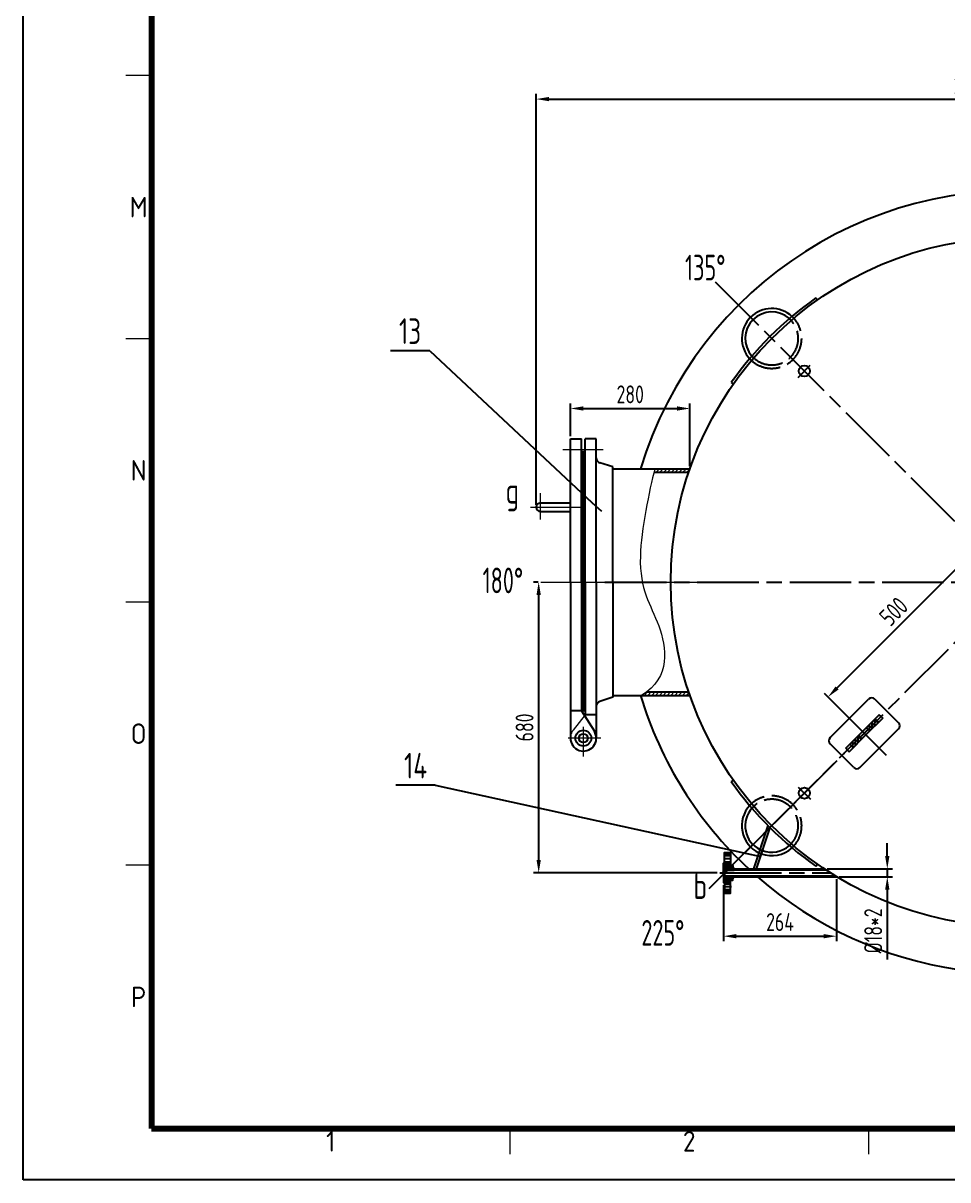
# Model space of a CAD drawing. Header units: millimetres. Extents: x 0 to 18099, y 0 to 10092.
# Drawn here: x 10971 to 13134, y 0 to 2705 of the extents above; entities that cross this region are included whole.
import ezdxf
from ezdxf.enums import TextEntityAlignment as Align

# ---------------------------------------------------------------- set-up
doc = ezdxf.new("R2010")
doc.units = ezdxf.units.MM
doc.header["$LTSCALE"] = 12
for name, pattern in [('AM_ISO02W050', [7.5, 6, -1.5]), ('AM_ISO08W050', [18, 12, -1.5, 3, -1.5]), ('CENTER', [50.8, 31.75, -6.35, 6.35, -6.35]), ('DASHDOT-M', [36, 30, -3, 0, -3]), ('DASHDOT-S', [14, 10, -2, 0, -2]), ('DASHED2', [9.525, 6.35, -3.175]), ('EB_DASH', [6, 3, -3]), ('EB_DASHDOT', [39, 30, -3, 3, -3])]:
    doc.linetypes.add(name, pattern=pattern)
for name, color, linetype in [('1轮廓实线层', 7, 'Continuous'), ('3中心线层', 1, 'CENTER'), ('5剖面线层', 2, 'Continuous'), ('CDR_DIM', 7, 'Continuous'), ('CDR_DWG1', 4, 'Continuous'), ('CDR_DWG3', 1, 'DASHDOT-M'), ('中心线', 1, 'AM_ISO08W050'), ('虚线', 2, 'AM_ISO02W050')]:
    doc.layers.add(name, color=color, linetype=linetype)
for name, color, linetype, lineweight in [('2-中心线层', 1, 'EB_DASHDOT', 13), ('3-虚线层', 6, 'EB_DASH', 13), ('4-细实线层', 2, 'Continuous', 13), ('AM_5', 3, 'Continuous', 25), ('AM_6', 2, 'Continuous', 35), ('AM_BOR', 7, 'Continuous', 50)]:
    doc.layers.add(name, color=color, linetype=linetype, lineweight=lineweight)
doc.styles.add('ACISOTS', font='ISOCP.SHX')
doc.styles.add('HGCAD', font='HGCAD.SHX', dxfattribs={"width": 0.75, "bigfont": 'HZTXT.SHX'})
doc.styles.add('HZCF', font='isocp.shx', dxfattribs={"width": 0.8, "bigfont": 'sanctum.shx'})
doc.styles.get("Standard").update_dxf_attribs({"font": 'isocp.shx', "width": 0.8, "bigfont": 'sanctum.shx'})
doc.dimstyles.new('12 AM_GB', dxfattribs={"dimscale": 12, "dimtxt": 3.5, "dimasz": 2.5, "dimexe": 1, "dimexo": 0.5, "dimgap": 1, "dimtad": 1, "dimdsep": 46, "dimtxsty": 'HZCF', "dimcen": 0, "dimclrd": 7, "dimclre": 7, "dimclrt": 2, "dimadec": 0, "dimazin": 2, "dimtp": 0.1, "dimtm": 0.1, "dimtfac": 0.71, "dimtmove": 0, "dimatfit": 3, "dimfxl": 0, "dimlwd": -1, "dimlwe": -1, "dimarcsym": 0})
pattern_1 = [(225, (10970.916, 0), (2.245064, -2.245064), [])]
pattern_2 = [(225, (9165.727, 42552.576), (-4.4901281, 4.4901281), [])]

# ---------------------------------------------------------------- blocks, each defined once
blk = doc.blocks.new('SANCTUM_V_A1')
at = {"layer": 'AM_BOR', "color": 1, "lineweight": 25}
for p, q in [((0, 0), (0, 841)), ((594, 0), (0, 0))]:
    blk.add_line(p, q, dxfattribs=at)
at = {"layer": 'AM_BOR', "color": 130, "lineweight": 80}
for p, q in [((25, 831), (25, 10)), ((25, 10), (584, 10))]:
    blk.add_line(p, q, dxfattribs=at)
at = {"layer": 'AM_BOR', "color": 1, "lineweight": 15}
for p, q in [((25, 215.25), (20, 215.25)), ((25, 163.9375), (20, 163.9375)), ((25, 112.625), (20, 112.625)), ((25, 61.3125), (20, 61.3125)), ((94.875, 10), (94.875, 5)), ((164.75, 10), (164.75, 5))]:
    blk.add_line(p, q, dxfattribs=at)
at = {"layer": 'AM_BOR', "color": 1, "lineweight": 25, "style": 'ACISOTS'}
for s, p in [('M', (22.5, 189.59375)), ('N', (22.5, 138.28125)), ('O', (22.5, 86.96875)), ('P', (22.5, 35.65625)), ('1', (59.9375, 7.5)), ('2', (129.8125, 7.5))]:
    blk.add_text(s, height=4, dxfattribs=at).set_placement(p, align=Align.MIDDLE)
at = {"layer": 'AM_BOR', "color": 2, "style": 'HZCF', "width": 0.75}
blk.add_attdef('DWG-NO.{10}', text='', height=5, rotation=180, dxfattribs=at).set_placement((50, 827.5), align=Align.MIDDLE_CENTER)
blk = doc.blocks.new('*D112')
at = {"color": 7}
for p, q in [((12608.9, 689.6), (12608.9, 557.9)), ((12873.4, 703.1), (12873.4, 557.9)), ((12638.9, 569.9), (12843.4, 569.9))]:
    blk.add_line(p, q, dxfattribs=at)
for points in [[(12638.9, 574.9), (12638.9, 564.9), (12608.9, 569.9)], [(12843.4, 574.9), (12843.4, 564.9), (12873.4, 569.9)]]:
    blk.add_solid(points, dxfattribs=at)
at = {"layer": 'Defpoints', "color": 0}
for p in [(12873.4, 709.1), (12608.9, 695.6), (12873.4, 569.9)]:
    blk.add_point(p, dxfattribs=at)
at = {"color": 2, "insert": (12741.1, 602.9), "char_height": 42, "attachment_point": 5, "style": 'HZCF'}
blk.add_mtext('264', dxfattribs=at)
blk = doc.blocks.new('*D97')
at = {"color": 7}
for p, q in [((12250.9, 1739.1), (12250.9, 1816.1)), ((12530.4, 1669.1), (12530.4, 1816.1)), ((12280.9, 1804.1), (12500.4, 1804.1))]:
    blk.add_line(p, q, dxfattribs=at)
for points in [[(12280.9, 1809.1), (12280.9, 1799.1), (12250.9, 1804.1)], [(12500.4, 1809.1), (12500.4, 1799.1), (12530.4, 1804.1)]]:
    blk.add_solid(points, dxfattribs=at)
at = {"layer": 'Defpoints', "color": 0}
for p in [(12530.4, 1804.1), (12250.9, 1733.1), (12530.4, 1663.1)]:
    blk.add_point(p, dxfattribs=at)
at = {"color": 2, "insert": (12390.7, 1837.1), "char_height": 42, "attachment_point": 5, "style": 'HZCF'}
blk.add_mtext('280', dxfattribs=at)
blk = doc.blocks.new('*D75')
at = {"color": 7}
for p, q in [((12991.9, 757.1), (12991.9, 787.1)), ((12851.1, 727.1), (13003.9, 727.1)), ((12879.4, 709.1), (13003.9, 709.1)), ((12991.9, 727.1), (12991.9, 709.1)), ((12991.9, 679.1), (12991.9, 515.5))]:
    blk.add_line(p, q, dxfattribs=at)
for points in [[(12986.9, 757.1), (12996.9, 757.1), (12991.9, 727.1)], [(12986.9, 679.1), (12996.9, 679.1), (12991.9, 709.1)]]:
    blk.add_solid(points, dxfattribs=at)
at = {"layer": 'Defpoints', "color": 0}
for p in [(12845.1, 727.1), (12873.4, 709.1), (12991.9, 709.1)]:
    blk.add_point(p, dxfattribs=at)
at = {"color": 2, "insert": (12958.9, 582.3), "char_height": 42, "attachment_point": 5, "rotation": 90, "style": 'HZCF'}
blk.add_mtext('%%c18*2', dxfattribs=at)
blk = doc.blocks.new('*D76')
at = {"color": 7}
for p, q in [((13287.4, 1402.3), (13198.3, 1491.3)), ((12874.5, 1150.5), (13185.6, 1461.6)), ((12933.8, 1048.7), (12844.8, 1137.8))]:
    blk.add_line(p, q, dxfattribs=at)
for points in [[(13182.1, 1465.2), (13189.1, 1458.1), (13206.8, 1482.9)], [(12870.9, 1154), (12878, 1147), (12853.2, 1129.3)]]:
    blk.add_solid(points, dxfattribs=at)
at = {"layer": 'Defpoints', "color": 0}
for p in [(13206.8, 1482.9), (13291.6, 1398.1), (12938, 1044.5)]:
    blk.add_point(p, dxfattribs=at)
at = {"color": 2, "insert": (13006.7, 1329.4), "char_height": 42, "attachment_point": 5, "rotation": 45, "style": 'HZCF'}
blk.add_mtext('500', dxfattribs=at)
blk = doc.blocks.new('*D81')
at = {"color": 7}
for p, q in [((12170.9, 1579.1), (12170.9, 2539.7)), ((12200.9, 2527.7), (14177.6, 2527.7)), ((14207.6, 1404.1), (14207.6, 2539.7))]:
    blk.add_line(p, q, dxfattribs=at)
for points in [[(12200.9, 2532.7), (12200.9, 2522.7), (12170.9, 2527.7)], [(14177.6, 2532.7), (14177.6, 2522.7), (14207.6, 2527.7)]]:
    blk.add_solid(points, dxfattribs=at)
at = {"layer": 'Defpoints', "color": 0}
for p in [(14207.6, 2527.7), (12170.9, 1573.1), (14207.6, 1398.1)]:
    blk.add_point(p, dxfattribs=at)
at = {"color": 2, "insert": (13189.2, 2560.7), "char_height": 42, "attachment_point": 5, "style": 'HZCF'}
blk.add_mtext('2037', dxfattribs=at)
blk = doc.blocks.new('*D72')
at = {"color": 7}
for p, q in [((12175.5, 1398.1), (12164.6, 1398.1)), ((12176.6, 748.1), (12176.6, 1368.1)), ((12594.3, 718.1), (12164.6, 718.1))]:
    blk.add_line(p, q, dxfattribs=at)
for points in [[(12171.6, 1368.1), (12181.6, 1368.1), (12176.6, 1398.1)], [(12171.6, 748.1), (12181.6, 748.1), (12176.6, 718.1)]]:
    blk.add_solid(points, dxfattribs=at)
at = {"layer": 'Defpoints', "color": 0}
for p in [(12176.6, 1398.1), (12181.5, 1398.1), (12600.3, 718.1)]:
    blk.add_point(p, dxfattribs=at)
at = {"color": 2, "insert": (12143.6, 1058.1), "char_height": 42, "attachment_point": 5, "rotation": 90, "style": 'HZCF'}
blk.add_mtext('680', dxfattribs=at)

msp = doc.modelspace()

# ---------------------------------------------------------------- hatches: boundary and pattern name
h = msp.add_hatch(color=256)
h.paths.add_polyline_path([(12632.764, 727.058), (12630.887, 731.058), (12627.53, 727.058)])
h.paths.add_polyline_path([(12632.764, 709.058), (12627.53, 709.058), (12630.887, 705.058)])
h = msp.add_hatch(color=256)
h.paths.add_polyline_path([(12611.949, 725.058), (12611.949, 727.058), (12610.169, 727.058)])
h.paths.add_polyline_path([(12610.169, 709.058), (12611.949, 709.058), (12611.949, 711.058)])
at = {"layer": '4-细实线层'}
h = msp.add_hatch(dxfattribs=at)
h.set_pattern_fill('ANSI31', color=256, scale=2, angle=90, style=0)
h.set_pattern_definition(pattern_2)
edge = h.paths.add_edge_path()
edge.add_arc((13291.595, 1398.058), 806, 160.805007, 161.40609)
edge.add_line((12527.666, 1655.058), (12446.025, 1655.058))
edge.add_line((12446.025, 1655.058), (12446.033, 1655.091))
edge.add_line((12446.033, 1655.091), (12446.04, 1655.123))
edge.add_line((12446.04, 1655.123), (12446.048, 1655.155))
edge.add_line((12446.048, 1655.155), (12446.056, 1655.188))
edge.add_line((12446.056, 1655.188), (12446.064, 1655.22))
edge.add_line((12446.064, 1655.22), (12446.072, 1655.252))
edge.add_line((12446.072, 1655.252), (12446.079, 1655.285))
edge.add_line((12446.079, 1655.285), (12446.087, 1655.317))
edge.add_line((12446.087, 1655.317), (12446.095, 1655.349))
edge.add_line((12446.095, 1655.349), (12446.103, 1655.382))
edge.add_line((12446.103, 1655.382), (12446.111, 1655.414))
edge.add_line((12446.111, 1655.414), (12446.119, 1655.446))
edge.add_line((12446.119, 1655.446), (12446.126, 1655.478))
edge.add_line((12446.126, 1655.478), (12446.134, 1655.511))
edge.add_line((12446.134, 1655.511), (12446.142, 1655.543))
edge.add_line((12446.142, 1655.543), (12446.15, 1655.575))
edge.add_line((12446.15, 1655.575), (12446.158, 1655.607))
edge.add_line((12446.158, 1655.607), (12446.165, 1655.64))
edge.add_line((12446.165, 1655.64), (12446.173, 1655.672))
edge.add_line((12446.173, 1655.672), (12446.181, 1655.704))
edge.add_line((12446.181, 1655.704), (12446.189, 1655.736))
edge.add_line((12446.189, 1655.736), (12446.197, 1655.769))
edge.add_line((12446.197, 1655.769), (12446.204, 1655.801))
edge.add_line((12446.204, 1655.801), (12446.212, 1655.833))
edge.add_line((12446.212, 1655.833), (12446.22, 1655.865))
edge.add_line((12446.22, 1655.865), (12446.228, 1655.897))
edge.add_line((12446.228, 1655.897), (12446.236, 1655.929))
edge.add_line((12446.236, 1655.929), (12446.243, 1655.962))
edge.add_line((12446.243, 1655.962), (12446.251, 1655.994))
edge.add_line((12446.251, 1655.994), (12446.259, 1656.026))
edge.add_line((12446.259, 1656.026), (12446.267, 1656.058))
edge.add_line((12446.267, 1656.058), (12446.275, 1656.09))
edge.add_line((12446.275, 1656.09), (12446.282, 1656.122))
edge.add_line((12446.282, 1656.122), (12446.29, 1656.154))
edge.add_line((12446.29, 1656.154), (12446.298, 1656.186))
edge.add_line((12446.298, 1656.186), (12446.306, 1656.218))
edge.add_line((12446.306, 1656.218), (12446.313, 1656.25))
edge.add_line((12446.313, 1656.25), (12446.321, 1656.283))
edge.add_line((12446.321, 1656.283), (12446.329, 1656.315))
edge.add_line((12446.329, 1656.315), (12446.337, 1656.347))
edge.add_line((12446.337, 1656.347), (12446.345, 1656.379))
edge.add_line((12446.345, 1656.379), (12446.352, 1656.411))
edge.add_line((12446.352, 1656.411), (12446.36, 1656.443))
edge.add_line((12446.36, 1656.443), (12446.368, 1656.475))
edge.add_line((12446.368, 1656.475), (12446.376, 1656.507))
edge.add_line((12446.376, 1656.507), (12446.383, 1656.539))
edge.add_line((12446.383, 1656.539), (12446.391, 1656.571))
edge.add_line((12446.391, 1656.571), (12446.399, 1656.603))
edge.add_line((12446.399, 1656.603), (12446.407, 1656.635))
edge.add_line((12446.407, 1656.635), (12446.415, 1656.667))
edge.add_line((12446.415, 1656.667), (12446.422, 1656.699))
edge.add_line((12446.422, 1656.699), (12446.43, 1656.73))
edge.add_line((12446.43, 1656.73), (12446.438, 1656.762))
edge.add_line((12446.438, 1656.762), (12446.446, 1656.794))
edge.add_line((12446.446, 1656.794), (12446.453, 1656.826))
edge.add_line((12446.453, 1656.826), (12446.461, 1656.858))
edge.add_line((12446.461, 1656.858), (12446.469, 1656.89))
edge.add_line((12446.469, 1656.89), (12446.477, 1656.922))
edge.add_line((12446.477, 1656.922), (12446.484, 1656.954))
edge.add_line((12446.484, 1656.954), (12446.492, 1656.986))
edge.add_line((12446.492, 1656.986), (12446.5, 1657.017))
edge.add_line((12446.5, 1657.017), (12446.508, 1657.049))
edge.add_line((12446.508, 1657.049), (12446.515, 1657.081))
edge.add_line((12446.515, 1657.081), (12446.523, 1657.113))
edge.add_line((12446.523, 1657.113), (12446.531, 1657.145))
edge.add_line((12446.531, 1657.145), (12446.539, 1657.177))
edge.add_line((12446.539, 1657.177), (12446.546, 1657.208))
edge.add_line((12446.546, 1657.208), (12446.554, 1657.24))
edge.add_line((12446.554, 1657.24), (12446.562, 1657.272))
edge.add_line((12446.562, 1657.272), (12446.57, 1657.304))
edge.add_line((12446.57, 1657.304), (12446.577, 1657.336))
edge.add_line((12446.577, 1657.336), (12446.585, 1657.367))
edge.add_line((12446.585, 1657.367), (12446.593, 1657.399))
edge.add_line((12446.593, 1657.399), (12446.601, 1657.431))
edge.add_line((12446.601, 1657.431), (12446.608, 1657.463))
edge.add_line((12446.608, 1657.463), (12446.616, 1657.494))
edge.add_line((12446.616, 1657.494), (12446.624, 1657.526))
edge.add_line((12446.624, 1657.526), (12446.631, 1657.558))
edge.add_line((12446.631, 1657.558), (12446.639, 1657.589))
edge.add_line((12446.639, 1657.589), (12446.647, 1657.621))
edge.add_line((12446.647, 1657.621), (12446.655, 1657.653))
edge.add_line((12446.655, 1657.653), (12446.662, 1657.685))
edge.add_line((12446.662, 1657.685), (12446.67, 1657.716))
edge.add_line((12446.67, 1657.716), (12446.678, 1657.748))
edge.add_line((12446.678, 1657.748), (12446.686, 1657.779))
edge.add_line((12446.686, 1657.779), (12446.693, 1657.811))
edge.add_line((12446.693, 1657.811), (12446.701, 1657.843))
edge.add_line((12446.701, 1657.843), (12446.709, 1657.874))
edge.add_line((12446.709, 1657.874), (12446.716, 1657.906))
edge.add_line((12446.716, 1657.906), (12446.724, 1657.938))
edge.add_line((12446.724, 1657.938), (12446.732, 1657.969))
edge.add_line((12446.732, 1657.969), (12446.74, 1658.001))
edge.add_line((12446.74, 1658.001), (12446.747, 1658.032))
edge.add_line((12446.747, 1658.032), (12446.755, 1658.064))
edge.add_line((12446.755, 1658.064), (12446.763, 1658.095))
edge.add_line((12446.763, 1658.095), (12446.77, 1658.127))
edge.add_line((12446.77, 1658.127), (12446.778, 1658.159))
edge.add_line((12446.778, 1658.159), (12446.786, 1658.19))
edge.add_line((12446.786, 1658.19), (12446.793, 1658.222))
edge.add_line((12446.793, 1658.222), (12446.801, 1658.253))
edge.add_line((12446.801, 1658.253), (12446.809, 1658.285))
edge.add_line((12446.809, 1658.285), (12446.817, 1658.316))
edge.add_line((12446.817, 1658.316), (12446.824, 1658.348))
edge.add_line((12446.824, 1658.348), (12446.832, 1658.379))
edge.add_line((12446.832, 1658.379), (12446.84, 1658.411))
edge.add_line((12446.84, 1658.411), (12446.847, 1658.442))
edge.add_line((12446.847, 1658.442), (12446.855, 1658.473))
edge.add_line((12446.855, 1658.473), (12446.863, 1658.505))
edge.add_line((12446.863, 1658.505), (12446.87, 1658.536))
edge.add_line((12446.87, 1658.536), (12446.878, 1658.568))
edge.add_line((12446.878, 1658.568), (12446.886, 1658.599))
edge.add_line((12446.886, 1658.599), (12446.894, 1658.631))
edge.add_line((12446.894, 1658.631), (12446.901, 1658.662))
edge.add_line((12446.901, 1658.662), (12446.909, 1658.693))
edge.add_line((12446.909, 1658.693), (12446.917, 1658.725))
edge.add_line((12446.917, 1658.725), (12446.924, 1658.756))
edge.add_line((12446.924, 1658.756), (12446.932, 1658.787))
edge.add_line((12446.932, 1658.787), (12446.94, 1658.819))
edge.add_line((12446.94, 1658.819), (12446.947, 1658.85))
edge.add_line((12446.947, 1658.85), (12446.955, 1658.882))
edge.add_line((12446.955, 1658.882), (12446.963, 1658.913))
edge.add_line((12446.963, 1658.913), (12446.97, 1658.944))
edge.add_line((12446.97, 1658.944), (12446.978, 1658.975))
edge.add_line((12446.978, 1658.975), (12446.986, 1659.007))
edge.add_line((12446.986, 1659.007), (12446.993, 1659.038))
edge.add_line((12446.993, 1659.038), (12447.001, 1659.069))
edge.add_line((12447.001, 1659.069), (12447.009, 1659.101))
edge.add_line((12447.009, 1659.101), (12447.016, 1659.132))
edge.add_line((12447.016, 1659.132), (12447.024, 1659.163))
edge.add_line((12447.024, 1659.163), (12447.032, 1659.194))
edge.add_line((12447.032, 1659.194), (12447.039, 1659.226))
edge.add_line((12447.039, 1659.226), (12447.047, 1659.257))
edge.add_line((12447.047, 1659.257), (12447.055, 1659.288))
edge.add_line((12447.055, 1659.288), (12447.062, 1659.319))
edge.add_line((12447.062, 1659.319), (12447.07, 1659.35))
edge.add_line((12447.07, 1659.35), (12447.078, 1659.382))
edge.add_line((12447.078, 1659.382), (12447.085, 1659.413))
edge.add_line((12447.085, 1659.413), (12447.093, 1659.444))
edge.add_line((12447.093, 1659.444), (12447.1, 1659.475))
edge.add_line((12447.1, 1659.475), (12447.108, 1659.506))
edge.add_line((12447.108, 1659.506), (12447.116, 1659.537))
edge.add_line((12447.116, 1659.537), (12447.123, 1659.569))
edge.add_line((12447.123, 1659.569), (12447.131, 1659.6))
edge.add_line((12447.131, 1659.6), (12447.139, 1659.631))
edge.add_line((12447.139, 1659.631), (12447.146, 1659.662))
edge.add_line((12447.146, 1659.662), (12447.154, 1659.693))
edge.add_line((12447.154, 1659.693), (12447.162, 1659.724))
edge.add_line((12447.162, 1659.724), (12447.169, 1659.755))
edge.add_line((12447.169, 1659.755), (12447.177, 1659.786))
edge.add_line((12447.177, 1659.786), (12447.185, 1659.817))
edge.add_line((12447.185, 1659.817), (12447.192, 1659.848))
edge.add_line((12447.192, 1659.848), (12447.2, 1659.879))
edge.add_line((12447.2, 1659.879), (12447.207, 1659.911))
edge.add_line((12447.207, 1659.911), (12447.215, 1659.942))
edge.add_line((12447.215, 1659.942), (12447.223, 1659.973))
edge.add_line((12447.223, 1659.973), (12447.23, 1660.004))
edge.add_line((12447.23, 1660.004), (12447.238, 1660.035))
edge.add_line((12447.238, 1660.035), (12447.246, 1660.066))
edge.add_line((12447.246, 1660.066), (12447.253, 1660.097))
edge.add_line((12447.253, 1660.097), (12447.261, 1660.128))
edge.add_line((12447.261, 1660.128), (12447.268, 1660.158))
edge.add_line((12447.268, 1660.158), (12447.276, 1660.189))
edge.add_line((12447.276, 1660.189), (12447.284, 1660.22))
edge.add_line((12447.284, 1660.22), (12447.291, 1660.251))
edge.add_line((12447.291, 1660.251), (12447.299, 1660.282))
edge.add_line((12447.299, 1660.282), (12447.306, 1660.313))
edge.add_line((12447.306, 1660.313), (12447.314, 1660.344))
edge.add_line((12447.314, 1660.344), (12447.322, 1660.375))
edge.add_line((12447.322, 1660.375), (12447.329, 1660.406))
edge.add_line((12447.329, 1660.406), (12447.337, 1660.437))
edge.add_line((12447.337, 1660.437), (12447.345, 1660.468))
edge.add_line((12447.345, 1660.468), (12447.352, 1660.498))
edge.add_line((12447.352, 1660.498), (12447.36, 1660.529))
edge.add_line((12447.36, 1660.529), (12447.367, 1660.56))
edge.add_line((12447.367, 1660.56), (12447.375, 1660.591))
edge.add_line((12447.375, 1660.591), (12447.383, 1660.622))
edge.add_line((12447.383, 1660.622), (12447.39, 1660.653))
edge.add_line((12447.39, 1660.653), (12447.398, 1660.683))
edge.add_line((12447.398, 1660.683), (12447.405, 1660.714))
edge.add_line((12447.405, 1660.714), (12447.413, 1660.745))
edge.add_line((12447.413, 1660.745), (12447.42, 1660.776))
edge.add_line((12447.42, 1660.776), (12447.428, 1660.807))
edge.add_line((12447.428, 1660.807), (12447.436, 1660.837))
edge.add_line((12447.436, 1660.837), (12447.443, 1660.868))
edge.add_line((12447.443, 1660.868), (12447.451, 1660.899))
edge.add_line((12447.451, 1660.899), (12447.458, 1660.93))
edge.add_line((12447.458, 1660.93), (12447.466, 1660.96))
edge.add_line((12447.466, 1660.96), (12447.474, 1660.991))
edge.add_line((12447.474, 1660.991), (12447.481, 1661.022))
edge.add_line((12447.481, 1661.022), (12447.489, 1661.052))
edge.add_line((12447.489, 1661.052), (12447.496, 1661.083))
edge.add_line((12447.496, 1661.083), (12447.504, 1661.114))
edge.add_line((12447.504, 1661.114), (12447.511, 1661.145))
edge.add_line((12447.511, 1661.145), (12447.519, 1661.175))
edge.add_line((12447.519, 1661.175), (12447.527, 1661.206))
edge.add_line((12447.527, 1661.206), (12447.534, 1661.236))
edge.add_line((12447.534, 1661.236), (12447.542, 1661.267))
edge.add_line((12447.542, 1661.267), (12447.549, 1661.298))
edge.add_line((12447.549, 1661.298), (12447.557, 1661.328))
edge.add_line((12447.557, 1661.328), (12447.564, 1661.359))
edge.add_line((12447.564, 1661.359), (12447.572, 1661.39))
edge.add_line((12447.572, 1661.39), (12447.58, 1661.42))
edge.add_line((12447.58, 1661.42), (12447.587, 1661.451))
edge.add_line((12447.587, 1661.451), (12447.595, 1661.481))
edge.add_line((12447.595, 1661.481), (12447.602, 1661.512))
edge.add_line((12447.602, 1661.512), (12447.61, 1661.542))
edge.add_line((12447.61, 1661.542), (12447.617, 1661.573))
edge.add_line((12447.617, 1661.573), (12447.625, 1661.603))
edge.add_line((12447.625, 1661.603), (12447.632, 1661.634))
edge.add_line((12447.632, 1661.634), (12447.64, 1661.665))
edge.add_line((12447.64, 1661.665), (12447.648, 1661.695))
edge.add_line((12447.648, 1661.695), (12447.655, 1661.726))
edge.add_line((12447.655, 1661.726), (12447.663, 1661.756))
edge.add_line((12447.663, 1661.756), (12447.67, 1661.787))
edge.add_line((12447.67, 1661.787), (12447.678, 1661.817))
edge.add_line((12447.678, 1661.817), (12447.685, 1661.847))
edge.add_line((12447.685, 1661.847), (12447.693, 1661.878))
edge.add_line((12447.693, 1661.878), (12447.7, 1661.908))
edge.add_line((12447.7, 1661.908), (12447.708, 1661.939))
edge.add_line((12447.708, 1661.939), (12447.715, 1661.969))
edge.add_line((12447.715, 1661.969), (12447.723, 1662))
edge.add_line((12447.723, 1662), (12447.73, 1662.03))
edge.add_line((12447.73, 1662.03), (12447.738, 1662.06))
edge.add_line((12447.738, 1662.06), (12447.746, 1662.091))
edge.add_line((12447.746, 1662.091), (12447.753, 1662.121))
edge.add_line((12447.753, 1662.121), (12447.761, 1662.152))
edge.add_line((12447.761, 1662.152), (12447.768, 1662.182))
edge.add_line((12447.768, 1662.182), (12447.776, 1662.212))
edge.add_line((12447.776, 1662.212), (12447.783, 1662.243))
edge.add_line((12447.783, 1662.243), (12447.791, 1662.273))
edge.add_line((12447.791, 1662.273), (12447.798, 1662.303))
edge.add_line((12447.798, 1662.303), (12447.806, 1662.334))
edge.add_line((12447.806, 1662.334), (12447.813, 1662.364))
edge.add_line((12447.813, 1662.364), (12447.821, 1662.394))
edge.add_line((12447.821, 1662.394), (12447.828, 1662.424))
edge.add_line((12447.828, 1662.424), (12447.836, 1662.455))
edge.add_line((12447.836, 1662.455), (12447.843, 1662.485))
edge.add_line((12447.843, 1662.485), (12447.851, 1662.515))
edge.add_line((12447.851, 1662.515), (12447.858, 1662.545))
edge.add_line((12447.858, 1662.545), (12447.866, 1662.576))
edge.add_line((12447.866, 1662.576), (12447.873, 1662.606))
edge.add_line((12447.873, 1662.606), (12447.881, 1662.636))
edge.add_line((12447.881, 1662.636), (12447.888, 1662.666))
edge.add_line((12447.888, 1662.666), (12447.896, 1662.697))
edge.add_line((12447.896, 1662.697), (12447.903, 1662.727))
edge.add_line((12447.903, 1662.727), (12447.911, 1662.757))
edge.add_line((12447.911, 1662.757), (12447.918, 1662.787))
edge.add_line((12447.918, 1662.787), (12447.926, 1662.817))
edge.add_line((12447.926, 1662.817), (12447.933, 1662.847))
edge.add_line((12447.933, 1662.847), (12447.941, 1662.877))
edge.add_line((12447.941, 1662.877), (12447.948, 1662.908))
edge.add_line((12447.948, 1662.908), (12447.956, 1662.938))
edge.add_line((12447.956, 1662.938), (12447.963, 1662.968))
edge.add_line((12447.963, 1662.968), (12447.971, 1662.998))
edge.add_line((12447.971, 1662.998), (12447.978, 1663.028))
edge.add_line((12447.978, 1663.028), (12447.986, 1663.058))
edge.add_line((12447.986, 1663.058), (12530.404, 1663.058))
h = msp.add_hatch(dxfattribs=at)
h.set_pattern_fill('ANSI31', color=256, scale=2, angle=90, style=0)
h.set_pattern_definition(pattern_2)
edge = h.paths.add_edge_path()
edge.add_arc((13291.595, 1398.058), 806, 198.59391, 199.194993)
edge.add_line((12530.404, 1133.058), (12417.429, 1133.058))
edge.add_line((12417.429, 1133.058), (12417.478, 1133.088))
edge.add_line((12417.478, 1133.088), (12417.527, 1133.118))
edge.add_line((12417.527, 1133.118), (12417.576, 1133.149))
edge.add_line((12417.576, 1133.149), (12417.625, 1133.179))
edge.add_line((12417.625, 1133.179), (12417.675, 1133.209))
edge.add_line((12417.675, 1133.209), (12417.724, 1133.239))
edge.add_line((12417.724, 1133.239), (12417.773, 1133.269))
edge.add_line((12417.773, 1133.269), (12417.821, 1133.3))
edge.add_line((12417.821, 1133.3), (12417.87, 1133.33))
edge.add_line((12417.87, 1133.33), (12417.919, 1133.36))
edge.add_line((12417.919, 1133.36), (12417.968, 1133.39))
edge.add_line((12417.968, 1133.39), (12418.017, 1133.421))
edge.add_line((12418.017, 1133.421), (12418.066, 1133.451))
edge.add_line((12418.066, 1133.451), (12418.115, 1133.481))
edge.add_line((12418.115, 1133.481), (12418.163, 1133.511))
edge.add_line((12418.163, 1133.511), (12418.212, 1133.542))
edge.add_line((12418.212, 1133.542), (12418.261, 1133.572))
edge.add_line((12418.261, 1133.572), (12418.31, 1133.602))
edge.add_line((12418.31, 1133.602), (12418.358, 1133.632))
edge.add_line((12418.358, 1133.632), (12418.407, 1133.663))
edge.add_line((12418.407, 1133.663), (12418.455, 1133.693))
edge.add_line((12418.455, 1133.693), (12418.504, 1133.723))
edge.add_line((12418.504, 1133.723), (12418.553, 1133.754))
edge.add_line((12418.553, 1133.754), (12418.601, 1133.784))
edge.add_line((12418.601, 1133.784), (12418.65, 1133.815))
edge.add_line((12418.65, 1133.815), (12418.698, 1133.845))
edge.add_line((12418.698, 1133.845), (12418.747, 1133.875))
edge.add_line((12418.747, 1133.875), (12418.795, 1133.906))
edge.add_line((12418.795, 1133.906), (12418.843, 1133.936))
edge.add_line((12418.843, 1133.936), (12418.892, 1133.966))
edge.add_line((12418.892, 1133.966), (12418.94, 1133.997))
edge.add_line((12418.94, 1133.997), (12418.988, 1134.027))
edge.add_line((12418.988, 1134.027), (12419.037, 1134.058))
edge.add_line((12419.037, 1134.058), (12419.085, 1134.088))
edge.add_line((12419.085, 1134.088), (12419.133, 1134.119))
edge.add_line((12419.133, 1134.119), (12419.181, 1134.149))
edge.add_line((12419.181, 1134.149), (12419.229, 1134.18))
edge.add_line((12419.229, 1134.18), (12419.278, 1134.21))
edge.add_line((12419.278, 1134.21), (12419.326, 1134.241))
edge.add_line((12419.326, 1134.241), (12419.374, 1134.271))
edge.add_line((12419.374, 1134.271), (12419.422, 1134.302))
edge.add_line((12419.422, 1134.302), (12419.47, 1134.332))
edge.add_line((12419.47, 1134.332), (12419.518, 1134.363))
edge.add_line((12419.518, 1134.363), (12419.566, 1134.393))
edge.add_line((12419.566, 1134.393), (12419.614, 1134.424))
edge.add_line((12419.614, 1134.424), (12419.662, 1134.454))
edge.add_line((12419.662, 1134.454), (12419.71, 1134.485))
edge.add_line((12419.71, 1134.485), (12419.758, 1134.515))
edge.add_line((12419.758, 1134.515), (12419.806, 1134.546))
edge.add_line((12419.806, 1134.546), (12419.853, 1134.576))
edge.add_line((12419.853, 1134.576), (12419.901, 1134.607))
edge.add_line((12419.901, 1134.607), (12419.949, 1134.638))
edge.add_line((12419.949, 1134.638), (12419.997, 1134.668))
edge.add_line((12419.997, 1134.668), (12420.044, 1134.699))
edge.add_line((12420.044, 1134.699), (12420.092, 1134.729))
edge.add_line((12420.092, 1134.729), (12420.14, 1134.76))
edge.add_line((12420.14, 1134.76), (12420.187, 1134.791))
edge.add_line((12420.187, 1134.791), (12420.235, 1134.821))
edge.add_line((12420.235, 1134.821), (12420.283, 1134.852))
edge.add_line((12420.283, 1134.852), (12420.33, 1134.883))
edge.add_line((12420.33, 1134.883), (12420.378, 1134.913))
edge.add_line((12420.378, 1134.913), (12420.425, 1134.944))
edge.add_line((12420.425, 1134.944), (12420.473, 1134.975))
edge.add_line((12420.473, 1134.975), (12420.52, 1135.006))
edge.add_line((12420.52, 1135.006), (12420.568, 1135.036))
edge.add_line((12420.568, 1135.036), (12420.615, 1135.067))
edge.add_line((12420.615, 1135.067), (12420.662, 1135.098))
edge.add_line((12420.662, 1135.098), (12420.71, 1135.128))
edge.add_line((12420.71, 1135.128), (12420.757, 1135.159))
edge.add_line((12420.757, 1135.159), (12420.804, 1135.19))
edge.add_line((12420.804, 1135.19), (12420.852, 1135.221))
edge.add_line((12420.852, 1135.221), (12420.899, 1135.251))
edge.add_line((12420.899, 1135.251), (12420.946, 1135.282))
edge.add_line((12420.946, 1135.282), (12420.993, 1135.313))
edge.add_line((12420.993, 1135.313), (12421.041, 1135.344))
edge.add_line((12421.041, 1135.344), (12421.088, 1135.375))
edge.add_line((12421.088, 1135.375), (12421.135, 1135.405))
edge.add_line((12421.135, 1135.405), (12421.182, 1135.436))
edge.add_line((12421.182, 1135.436), (12421.229, 1135.467))
edge.add_line((12421.229, 1135.467), (12421.276, 1135.498))
edge.add_line((12421.276, 1135.498), (12421.323, 1135.529))
edge.add_line((12421.323, 1135.529), (12421.37, 1135.56))
edge.add_line((12421.37, 1135.56), (12421.417, 1135.591))
edge.add_line((12421.417, 1135.591), (12421.464, 1135.621))
edge.add_line((12421.464, 1135.621), (12421.511, 1135.652))
edge.add_line((12421.511, 1135.652), (12421.558, 1135.683))
edge.add_line((12421.558, 1135.683), (12421.605, 1135.714))
edge.add_line((12421.605, 1135.714), (12421.651, 1135.745))
edge.add_line((12421.651, 1135.745), (12421.698, 1135.776))
edge.add_line((12421.698, 1135.776), (12421.745, 1135.807))
edge.add_line((12421.745, 1135.807), (12421.792, 1135.838))
edge.add_line((12421.792, 1135.838), (12421.838, 1135.869))
edge.add_line((12421.838, 1135.869), (12421.885, 1135.9))
edge.add_line((12421.885, 1135.9), (12421.932, 1135.931))
edge.add_line((12421.932, 1135.931), (12421.978, 1135.962))
edge.add_line((12421.978, 1135.962), (12422.025, 1135.993))
edge.add_line((12422.025, 1135.993), (12422.072, 1136.024))
edge.add_line((12422.072, 1136.024), (12422.118, 1136.055))
edge.add_line((12422.118, 1136.055), (12422.165, 1136.086))
edge.add_line((12422.165, 1136.086), (12422.211, 1136.117))
edge.add_line((12422.211, 1136.117), (12422.258, 1136.148))
edge.add_line((12422.258, 1136.148), (12422.304, 1136.179))
edge.add_line((12422.304, 1136.179), (12422.351, 1136.21))
edge.add_line((12422.351, 1136.21), (12422.397, 1136.241))
edge.add_line((12422.397, 1136.241), (12422.443, 1136.272))
edge.add_line((12422.443, 1136.272), (12422.49, 1136.303))
edge.add_line((12422.49, 1136.303), (12422.536, 1136.334))
edge.add_line((12422.536, 1136.334), (12422.582, 1136.365))
edge.add_line((12422.582, 1136.365), (12422.629, 1136.396))
edge.add_line((12422.629, 1136.396), (12422.675, 1136.427))
edge.add_line((12422.675, 1136.427), (12422.721, 1136.458))
edge.add_line((12422.721, 1136.458), (12422.767, 1136.49))
edge.add_line((12422.767, 1136.49), (12422.814, 1136.521))
edge.add_line((12422.814, 1136.521), (12422.86, 1136.552))
edge.add_line((12422.86, 1136.552), (12422.906, 1136.583))
edge.add_line((12422.906, 1136.583), (12422.952, 1136.614))
edge.add_line((12422.952, 1136.614), (12422.998, 1136.645))
edge.add_line((12422.998, 1136.645), (12423.044, 1136.676))
edge.add_line((12423.044, 1136.676), (12423.09, 1136.708))
edge.add_line((12423.09, 1136.708), (12423.136, 1136.739))
edge.add_line((12423.136, 1136.739), (12423.182, 1136.77))
edge.add_line((12423.182, 1136.77), (12423.228, 1136.801))
edge.add_line((12423.228, 1136.801), (12423.274, 1136.832))
edge.add_line((12423.274, 1136.832), (12423.32, 1136.864))
edge.add_line((12423.32, 1136.864), (12423.365, 1136.895))
edge.add_line((12423.365, 1136.895), (12423.411, 1136.926))
edge.add_line((12423.411, 1136.926), (12423.457, 1136.957))
edge.add_line((12423.457, 1136.957), (12423.503, 1136.989))
edge.add_line((12423.503, 1136.989), (12423.549, 1137.02))
edge.add_line((12423.549, 1137.02), (12423.594, 1137.051))
edge.add_line((12423.594, 1137.051), (12423.64, 1137.082))
edge.add_line((12423.64, 1137.082), (12423.686, 1137.114))
edge.add_line((12423.686, 1137.114), (12423.731, 1137.145))
edge.add_line((12423.731, 1137.145), (12423.777, 1137.176))
edge.add_line((12423.777, 1137.176), (12423.823, 1137.208))
edge.add_line((12423.823, 1137.208), (12423.868, 1137.239))
edge.add_line((12423.868, 1137.239), (12423.914, 1137.27))
edge.add_line((12423.914, 1137.27), (12423.959, 1137.302))
edge.add_line((12423.959, 1137.302), (12424.005, 1137.333))
edge.add_line((12424.005, 1137.333), (12424.05, 1137.364))
edge.add_line((12424.05, 1137.364), (12424.096, 1137.396))
edge.add_line((12424.096, 1137.396), (12424.141, 1137.427))
edge.add_line((12424.141, 1137.427), (12424.186, 1137.458))
edge.add_line((12424.186, 1137.458), (12424.232, 1137.49))
edge.add_line((12424.232, 1137.49), (12424.277, 1137.521))
edge.add_line((12424.277, 1137.521), (12424.322, 1137.553))
edge.add_line((12424.322, 1137.553), (12424.368, 1137.584))
edge.add_line((12424.368, 1137.584), (12424.413, 1137.615))
edge.add_line((12424.413, 1137.615), (12424.458, 1137.647))
edge.add_line((12424.458, 1137.647), (12424.503, 1137.678))
edge.add_line((12424.503, 1137.678), (12424.549, 1137.71))
edge.add_line((12424.549, 1137.71), (12424.594, 1137.741))
edge.add_line((12424.594, 1137.741), (12424.639, 1137.773))
edge.add_line((12424.639, 1137.773), (12424.684, 1137.804))
edge.add_line((12424.684, 1137.804), (12424.729, 1137.836))
edge.add_line((12424.729, 1137.836), (12424.774, 1137.867))
edge.add_line((12424.774, 1137.867), (12424.819, 1137.899))
edge.add_line((12424.819, 1137.899), (12424.864, 1137.93))
edge.add_line((12424.864, 1137.93), (12424.909, 1137.962))
edge.add_line((12424.909, 1137.962), (12424.954, 1137.993))
edge.add_line((12424.954, 1137.993), (12424.999, 1138.025))
edge.add_line((12424.999, 1138.025), (12425.044, 1138.056))
edge.add_line((12425.044, 1138.056), (12425.089, 1138.088))
edge.add_line((12425.089, 1138.088), (12425.133, 1138.119))
edge.add_line((12425.133, 1138.119), (12425.178, 1138.151))
edge.add_line((12425.178, 1138.151), (12425.223, 1138.183))
edge.add_line((12425.223, 1138.183), (12425.268, 1138.214))
edge.add_line((12425.268, 1138.214), (12425.313, 1138.246))
edge.add_line((12425.313, 1138.246), (12425.357, 1138.277))
edge.add_line((12425.357, 1138.277), (12425.402, 1138.309))
edge.add_line((12425.402, 1138.309), (12425.447, 1138.341))
edge.add_line((12425.447, 1138.341), (12425.491, 1138.372))
edge.add_line((12425.491, 1138.372), (12425.536, 1138.404))
edge.add_line((12425.536, 1138.404), (12425.58, 1138.435))
edge.add_line((12425.58, 1138.435), (12425.625, 1138.467))
edge.add_line((12425.625, 1138.467), (12425.67, 1138.499))
edge.add_line((12425.67, 1138.499), (12425.714, 1138.53))
edge.add_line((12425.714, 1138.53), (12425.759, 1138.562))
edge.add_line((12425.759, 1138.562), (12425.803, 1138.594))
edge.add_line((12425.803, 1138.594), (12425.847, 1138.625))
edge.add_line((12425.847, 1138.625), (12425.892, 1138.657))
edge.add_line((12425.892, 1138.657), (12425.936, 1138.689))
edge.add_line((12425.936, 1138.689), (12425.981, 1138.721))
edge.add_line((12425.981, 1138.721), (12426.025, 1138.752))
edge.add_line((12426.025, 1138.752), (12426.069, 1138.784))
edge.add_line((12426.069, 1138.784), (12426.113, 1138.816))
edge.add_line((12426.113, 1138.816), (12426.158, 1138.848))
edge.add_line((12426.158, 1138.848), (12426.202, 1138.879))
edge.add_line((12426.202, 1138.879), (12426.246, 1138.911))
edge.add_line((12426.246, 1138.911), (12426.29, 1138.943))
edge.add_line((12426.29, 1138.943), (12426.334, 1138.975))
edge.add_line((12426.334, 1138.975), (12426.378, 1139.006))
edge.add_line((12426.378, 1139.006), (12426.423, 1139.038))
edge.add_line((12426.423, 1139.038), (12426.467, 1139.07))
edge.add_line((12426.467, 1139.07), (12426.511, 1139.102))
edge.add_line((12426.511, 1139.102), (12426.555, 1139.134))
edge.add_line((12426.555, 1139.134), (12426.599, 1139.166))
edge.add_line((12426.599, 1139.166), (12426.643, 1139.197))
edge.add_line((12426.643, 1139.197), (12426.687, 1139.229))
edge.add_line((12426.687, 1139.229), (12426.73, 1139.261))
edge.add_line((12426.73, 1139.261), (12426.774, 1139.293))
edge.add_line((12426.774, 1139.293), (12426.818, 1139.325))
edge.add_line((12426.818, 1139.325), (12426.862, 1139.357))
edge.add_line((12426.862, 1139.357), (12426.906, 1139.389))
edge.add_line((12426.906, 1139.389), (12426.95, 1139.42))
edge.add_line((12426.95, 1139.42), (12426.993, 1139.452))
edge.add_line((12426.993, 1139.452), (12427.037, 1139.484))
edge.add_line((12427.037, 1139.484), (12427.081, 1139.516))
edge.add_line((12427.081, 1139.516), (12427.124, 1139.548))
edge.add_line((12427.124, 1139.548), (12427.168, 1139.58))
edge.add_line((12427.168, 1139.58), (12427.212, 1139.612))
edge.add_line((12427.212, 1139.612), (12427.255, 1139.644))
edge.add_line((12427.255, 1139.644), (12427.299, 1139.676))
edge.add_line((12427.299, 1139.676), (12427.342, 1139.708))
edge.add_line((12427.342, 1139.708), (12427.386, 1139.74))
edge.add_line((12427.386, 1139.74), (12427.43, 1139.772))
edge.add_line((12427.43, 1139.772), (12427.473, 1139.804))
edge.add_line((12427.473, 1139.804), (12427.516, 1139.836))
edge.add_line((12427.516, 1139.836), (12427.56, 1139.868))
edge.add_line((12427.56, 1139.868), (12427.603, 1139.9))
edge.add_line((12427.603, 1139.9), (12427.647, 1139.932))
edge.add_line((12427.647, 1139.932), (12427.69, 1139.964))
edge.add_line((12427.69, 1139.964), (12427.733, 1139.996))
edge.add_line((12427.733, 1139.996), (12427.777, 1140.028))
edge.add_line((12427.777, 1140.028), (12427.82, 1140.06))
edge.add_line((12427.82, 1140.06), (12427.863, 1140.092))
edge.add_line((12427.863, 1140.092), (12427.906, 1140.124))
edge.add_line((12427.906, 1140.124), (12427.949, 1140.156))
edge.add_line((12427.949, 1140.156), (12427.993, 1140.189))
edge.add_line((12427.993, 1140.189), (12428.036, 1140.221))
edge.add_line((12428.036, 1140.221), (12428.079, 1140.253))
edge.add_line((12428.079, 1140.253), (12428.122, 1140.285))
edge.add_line((12428.122, 1140.285), (12428.165, 1140.317))
edge.add_line((12428.165, 1140.317), (12428.208, 1140.349))
edge.add_line((12428.208, 1140.349), (12428.251, 1140.381))
edge.add_line((12428.251, 1140.381), (12428.294, 1140.413))
edge.add_line((12428.294, 1140.413), (12428.337, 1140.446))
edge.add_line((12428.337, 1140.446), (12428.38, 1140.478))
edge.add_line((12428.38, 1140.478), (12428.423, 1140.51))
edge.add_line((12428.423, 1140.51), (12428.466, 1140.542))
edge.add_line((12428.466, 1140.542), (12428.509, 1140.574))
edge.add_line((12428.509, 1140.574), (12428.551, 1140.606))
edge.add_line((12428.551, 1140.606), (12428.594, 1140.639))
edge.add_line((12428.594, 1140.639), (12428.637, 1140.671))
edge.add_line((12428.637, 1140.671), (12428.68, 1140.703))
edge.add_line((12428.68, 1140.703), (12428.723, 1140.735))
edge.add_line((12428.723, 1140.735), (12428.765, 1140.768))
edge.add_line((12428.765, 1140.768), (12428.808, 1140.8))
edge.add_line((12428.808, 1140.8), (12428.851, 1140.832))
edge.add_line((12428.851, 1140.832), (12428.893, 1140.864))
edge.add_line((12428.893, 1140.864), (12428.936, 1140.897))
edge.add_line((12428.936, 1140.897), (12428.978, 1140.929))
edge.add_line((12428.978, 1140.929), (12429.021, 1140.961))
edge.add_line((12429.021, 1140.961), (12429.064, 1140.994))
edge.add_line((12429.064, 1140.994), (12429.106, 1141.026))
edge.add_line((12429.106, 1141.026), (12429.148, 1141.058))
edge.add_line((12429.148, 1141.058), (12527.666, 1141.058))
at = {"layer": '5剖面线层'}
h = msp.add_hatch(dxfattribs=at)
h.set_pattern_fill('ANSI31', color=256, angle=180, style=0)
h.set_pattern_definition(pattern_1)
h.paths.add_polyline_path([(12610.887, 757.558), (12610.887, 765.558), (12624.887, 765.558), (12624.887, 757.558)])
h = msp.add_hatch(dxfattribs=at)
h.set_pattern_fill('ANSI31', color=256, angle=180, style=0)
h.set_pattern_definition(pattern_1)
h.paths.add_polyline_path([(12624.887, 743.558), (12610.887, 743.558), (12610.887, 740.558), (12608.887, 740.558), (12608.887, 729.308), (12608.887, 727.058), (12620.595, 727.058), (12628.694, 735.158), (12624.887, 735.558)])
h.paths.add_polyline_path([(12624.887, 700.558), (12630.887, 701.189), (12630.887, 702.808), (12630.887, 705.058), (12627.53, 709.058), (12608.887, 709.058), (12608.887, 706.808), (12608.887, 695.558), (12610.887, 695.558), (12610.887, 692.558), (12624.887, 692.558)])
h = msp.add_hatch(dxfattribs=at)
h.set_pattern_fill('ANSI31', color=256, angle=180, style=0)
h.set_pattern_definition(pattern_1)
h.paths.add_polyline_path([(12630.887, 731.058), (12630.887, 734.928), (12628.694, 735.158), (12620.595, 727.058), (12627.53, 727.058)])
h = msp.add_hatch(dxfattribs=at)
h.set_pattern_fill('ANSI31', color=256, angle=180, style=0)
h.set_pattern_definition(pattern_1)
h.paths.add_polyline_path([(12624.887, 670.558), (12624.887, 678.558), (12610.887, 678.558), (12610.887, 670.558)])
at = {"layer": 'CDR_DIM'}
h = msp.add_hatch(dxfattribs=at)
h.set_pattern_fill('ANSI31', color=256, scale=51.84, angle=-45, style=0)
h.set_pattern_definition([(270, (13559.1625, 3656.039), (-6.48, 9e-16), [])])
h.paths.add_polyline_path([(12924.844, 1039.401), (12928.891, 1035.354), (12908.453, 1014.917), (12904.406, 1018.963)])
h.paths.add_polyline_path([(12928.891, 1035.354), (12932.937, 1031.308), (12912.499, 1010.87), (12908.453, 1014.917)])
h.paths.add_polyline_path([(12963.583, 1078.14), (12967.629, 1074.093), (12947.192, 1053.655), (12943.145, 1057.702)])
h.paths.add_polyline_path([(12967.629, 1074.093), (12971.676, 1070.046), (12951.238, 1049.609), (12947.192, 1053.655)])

# ---------------------------------------------------------------- linework, layer by layer
for p, q in [((12630.887, 731.058), (12632.764, 727.058)), ((12611.949, 725.058), (12610.169, 727.058)), ((12611.949, 711.058), (12610.169, 709.058)), ((12611.949, 725.058), (12611.949, 727.058)), ((12611.949, 711.058), (12611.949, 709.058)), ((12630.887, 705.058), (12632.764, 709.058))]:
    msp.add_line(p, q)
at = {"layer": '1轮廓实线层'}
for p, q in [((12608.887, 729.308), (12608.887, 740.558)), ((12608.887, 740.558), (12610.887, 740.558)), ((12610.887, 740.558), (12610.887, 743.558)), ((12624.887, 743.558), (12624.887, 735.558)), ((12624.887, 735.558), (12630.887, 734.928)), ((12630.887, 731.058), (12627.53, 727.058)), ((12630.887, 734.928), (12630.887, 733.308)), ((12630.887, 705.058), (12627.53, 709.058))]:
    msp.add_line(p, q, dxfattribs=at)
at = {"layer": '2-中心线层'}
for p, q in [((12233.345, 1708.058), (12327.215, 1708.058)), ((12180.904, 1544.309), (12180.904, 1606.155)), ((12281.154, 990.363), (12281.154, 1059.679)), ((12321.87, 1033.058), (12245.636, 1033.058))]:
    msp.add_line(p, q, dxfattribs=at)
at = {"layer": '2-中心线层', "ltscale": 2}
for p, q in [((12157.586, 1573.058), (12276.176, 1573.058)), ((12181.483, 1398.058), (12553.914, 1398.058))]:
    msp.add_line(p, q, dxfattribs=at)
at = {"layer": '3-虚线层', "color": 6, "linetype": 'DASHED2'}
msp.add_line((12285.404, 1087.253), (12257.413, 1051.805), dxfattribs=at)
msp.add_arc((12281.154, 1033.058), 30.25, 141.70428, 180, dxfattribs=at)
at = {"layer": '3中心线层'}
for p, q in [((12627.887, 750.558), (12608.887, 750.558)), ((12633.887, 718.058), (12605.887, 718.058))]:
    msp.add_line(p, q, dxfattribs=at)
at = {"layer": '3中心线层', "extrusion": (2.24957e-32, 1.22465e-16, -1)}
msp.add_line((12627.887, 685.558), (12608.887, 685.558), dxfattribs=at)
at = {"layer": '4-细实线层'}
msp.add_open_spline([(12447.986, 1663.058), (12435.332, 1612.178), (12391.67, 1403.103), (12464.695, 1315.035), (12486.932, 1175.679), (12417.429, 1133.058)], degree=3, knots=[78.52860225, 78.52860225, 78.52860225, 78.52860225, 209.05794711, 377.57971076, 545.05469055, 545.05469055, 545.05469055, 545.05469055], dxfattribs=at)
at = {"layer": 'AM_5', "color": 3}
for p, q in [((11921.925, 1939.153), (11829.933, 1939.153)), ((11921.925, 1939.153), (12301.274, 1584.235)), ((12301.274, 1584.235), (12323.18, 1563.739)), ((11934.796, 922.99), (11842.804, 922.99)), ((11934.796, 922.99), (12663.193, 763.229)), ((12663.193, 763.229), (12692.496, 756.801))]:
    msp.add_line(p, q, dxfattribs=at)
at = {"layer": 'CDR_DWG1'}
for p, q in [((12825.017, 2062.625), (12828.465, 2057.715)), ((12627.027, 1864.635), (12631.938, 1861.188)), ((12250.904, 1733.058), (12276.904, 1733.058)), ((12250.904, 1398.058), (12250.904, 1733.058)), ((12276.904, 1398.058), (12276.904, 1733.058)), ((12311.404, 1733.058), (12285.404, 1733.058)), ((12285.404, 1398.058), (12285.404, 1733.058)), ((12311.404, 1398.058), (12311.404, 1733.058)), ((12285.404, 1702.558), (12276.904, 1702.558)), ((12278.904, 1398.058), (12278.904, 1702.558)), ((12278.904, 1435.139), (12278.904, 1702.558)), ((12283.404, 1398.058), (12283.404, 1702.558)), ((12350.404, 1667.272), (12319.602, 1677.176)), ((12350.404, 1398.058), (12350.404, 1667.272)), ((12350.404, 1663.058), (12530.404, 1663.058)), ((12446.025, 1655.058), (12527.666, 1655.058)), ((12180.904, 1583.058), (12250.904, 1583.058)), ((12180.904, 1563.058), (12250.904, 1563.058)), ((12250.904, 1398.058), (12250.904, 1063.058)), ((12276.904, 1398.058), (12276.904, 1097.033)), ((12278.904, 1398.058), (12278.904, 1097.033)), ((12283.404, 1398.058), (12283.404, 1097.033)), ((12285.404, 1398.058), (12285.404, 1087.253)), ((12311.404, 1398.058), (12311.404, 1063.058)), ((12350.404, 1398.058), (12350.404, 1128.844)), ((12278.904, 1360.977), (12278.904, 1097.033)), ((12429.148, 1141.058), (12527.666, 1141.058)), ((12350.404, 1128.844), (12319.602, 1118.94)), ((12350.404, 1133.058), (12530.404, 1133.058)), ((12858.052, 1034.469), (12948.077, 1124.494)), ((12962.739, 1124.494), (12990.385, 1096.848)), ((12285.404, 1097.033), (12250.904, 1097.033)), ((12276.904, 1097.033), (12306.821, 1049.067)), ((12311.404, 1087.253), (12285.404, 1087.253)), ((12973.182, 1087.739), (12933.995, 1048.551)), ((12977.229, 1083.692), (12973.182, 1087.739)), ((12977.229, 1083.692), (12981.275, 1079.646)), ((13018.03, 1069.203), (12990.385, 1096.848)), ((12250.904, 1063.058), (12250.904, 1033.058)), ((12311.404, 1063.058), (12311.404, 1033.058)), ((12981.275, 1079.646), (12942.088, 1040.458)), ((12943.145, 1057.702), (12947.192, 1053.655)), ((12963.583, 1078.14), (12967.629, 1074.093)), ((12971.676, 1070.046), (12967.629, 1074.093)), ((12894.807, 1009.364), (12933.995, 1048.551)), ((12902.9, 1001.271), (12942.088, 1040.458)), ((12924.844, 1039.401), (12928.891, 1035.354)), ((12928.006, 964.516), (13018.03, 1054.54)), ((12932.937, 1031.308), (12928.891, 1035.354)), ((12951.238, 1049.609), (12947.192, 1053.655)), ((12858.052, 1019.807), (12885.698, 992.161)), ((12898.854, 1005.317), (12894.807, 1009.364)), ((12898.854, 1005.317), (12902.9, 1001.271)), ((12904.406, 1018.963), (12908.453, 1014.917)), ((12912.499, 1010.87), (12908.453, 1014.917)), ((12913.343, 964.516), (12885.698, 992.161)), ((12627.027, 931.481), (12631.938, 934.928)), ((12712.687, 828.663), (12678.953, 727.058)), ((12717.424, 823.887), (12685.275, 727.058)), ((12610.887, 743.558), (12624.887, 743.558)), ((12825.017, 733.491), (12828.465, 738.402)), ((12627.53, 727.058), (12608.887, 727.058)), ((12627.53, 709.058), (12608.887, 709.058)), ((12611.949, 725.058), (12848.078, 725.058)), ((12611.949, 711.058), (12611.949, 725.058)), ((12611.949, 711.058), (12870.089, 711.058)), ((12627.53, 727.058), (12845.058, 727.058)), ((12627.53, 709.058), (12873.366, 709.058))]:
    msp.add_line(p, q, dxfattribs=at)
at = {"layer": 'CDR_DWG1', "extrusion": (2.24957e-32, 1.22465e-16, -1)}
for p, q in [((12608.887, 706.808), (12608.887, 695.558)), ((12608.887, 695.558), (12610.887, 695.558)), ((12610.887, 695.558), (12610.887, 692.558)), ((12610.887, 692.558), (12624.887, 692.558)), ((12624.887, 700.558), (12630.887, 701.189)), ((12624.887, 692.558), (12624.887, 700.558)), ((12630.887, 701.189), (12630.887, 702.808))]:
    msp.add_line(p, q, dxfattribs=at)
at = {"layer": 'CDR_DWG1'}
msp.add_lwpolyline([(12608.887, 718.058), (12608.887, 729.308), (12608.887, 740.558), (12610.887, 740.558), (12610.887, 765.558), (12624.887, 765.558), (12624.887, 735.558), (12630.887, 734.928), (12630.887, 731.058)], dxfattribs=at)
msp.add_lwpolyline([(12610.887, 757.558), (12610.887, 765.558), (12624.887, 765.558), (12624.887, 757.558)], close=True, dxfattribs=at)
at = {"layer": 'CDR_DWG1', "extrusion": (2.24957e-32, 1.22465e-16, -1)}
msp.add_lwpolyline([(-12608.887, 718.058), (-12608.887, 706.808), (-12608.887, 695.558), (-12610.887, 695.558), (-12610.887, 670.558), (-12624.887, 670.558), (-12624.887, 700.558), (-12630.887, 701.189), (-12630.887, 705.058)], dxfattribs=at)
msp.add_lwpolyline([(-12610.887, 678.558), (-12610.887, 670.558), (-12624.887, 670.558), (-12624.887, 678.558)], close=True, dxfattribs=at)
at = {"layer": 'CDR_DWG1'}
for centre, radius in [((13291.595, 1398.058), 806), ((12798.034, 1891.619), 13), ((12281.154, 1033.058), 18.5), ((12281.154, 1033.058), 10.5), ((12798.034, 904.498), 13)]:
    msp.add_circle(centre, radius, dxfattribs=at)
for centre, radius, start, end in [((13291.595, 1398.058), 916, 0, 163.183869), ((13291.595, 1398.058), 812, 125.071808, 144.928192), ((12721.667, 1967.986), 70, 47.442055, 222.67594), ((12721.667, 1967.986), 62, 48.363639, 221.636361), ((12323.404, 1688.558), 12, 180, 251.529967), ((12180.904, 1573.058), 10, 90, 270), ((13291.595, 1398.058), 916, 228.779867, 0), ((12323.404, 1107.558), 12, 108.470033, 180), ((13291.595, 1398.058), 916, 196.816131, 227.099146), ((12955.408, 1117.162), 10.368, 45, 135), ((13010.699, 1061.872), 10.368, 315, 45), ((12281.154, 1033.058), 30.25, 180, 31.951923), ((12865.384, 1027.138), 10.368, 135, 225), ((12920.674, 971.847), 10.368, 225, 315), ((13291.595, 1398.058), 812, 215.071808, 234.928192), ((12721.667, 828.13), 70, 137.442055, 244.50195), ((12721.667, 828.13), 62, 138.363639, 243.576069), ((12721.667, 828.13), 70, 249.429443, 312.67594), ((12721.667, 828.13), 62, 249.146567, 311.636361)]:
    msp.add_arc(centre, radius, start, end, dxfattribs=at)
at = {"layer": 'CDR_DWG3'}
for p, q in [((12889.606, 1092.94), (12989.582, 992.964)), ((12903.065, 1079.481), (12889.606, 1092.94))]:
    msp.add_line(p, q, dxfattribs=at)
at = {"layer": 'CDR_DWG3', "linetype": 'DASHDOT-S'}
msp.add_line((12789.549, 896.012), (12945.112, 1051.576), dxfattribs=at)
at = {"layer": '中心线'}
for p, q in [((12589.1, 2100.553), (13291.595, 1398.058)), ((12574.99, 681.454), (13913.773, 2020.237)), ((12783.351, 1876.936), (12811.468, 1905.052)), ((12331.595, 1398.058), (14283.631, 1398.058)), ((12659.902, 766.365), (12793.036, 899.5)), ((12812.717, 889.815), (12784.6, 917.931)), ((12600.251, 718.058), (12858.887, 718.058))]:
    msp.add_line(p, q, dxfattribs=at)
at = {"layer": '虚线'}
for centre, radius, start, end in [((12721.667, 1967.986), 70, 227.488813, 42.511187), ((12721.667, 1967.986), 62, 227.204228, 42.795772), ((12721.667, 1967.986), 62, 42.795772, 48.363639), ((12721.667, 1967.986), 70, 42.511187, 47.442055), ((12721.667, 1967.986), 62, 221.636361, 227.204228), ((12721.667, 1967.986), 70, 222.67594, 227.488813), ((12721.667, 828.13), 70, 317.488813, 132.511187), ((12721.667, 828.13), 70, 132.511187, 137.442055), ((12721.667, 828.13), 62, 132.795772, 138.363639), ((12721.667, 828.13), 62, 317.204228, 132.795772), ((12721.667, 828.13), 62, 311.636361, 317.204228), ((12721.667, 828.13), 70, 244.50195, 249.429443), ((12721.667, 828.13), 62, 243.576069, 249.146567), ((12721.667, 828.13), 70, 312.67594, 317.488813)]:
    msp.add_arc(centre, radius, start, end, dxfattribs=at)

# ---------------------------------------------------------------- block references
at = {"lineweight": 0, "xscale": 12, "yscale": 12, "zscale": 12}
msp.add_blockref('SANCTUM_V_A1', (10970.916, 0), dxfattribs=at)

# ---------------------------------------------------------------- texts
at = {"style": 'HGCAD'}
msp.add_text('TH_SUPERPART', height=1e-29, rotation=270, dxfattribs=at).set_placement((12608.887, 718.058))
at = {"layer": 'AM_5', "color": 7, "char_height": 60, "attachment_point": 8}
for s, insert in [('13', (11875.929, 1954.903)), ('14', (11888.8, 938.74))]:
    msp.add_mtext(s, dxfattribs=dict(at, insert=insert))
at = {"layer": 'AM_6', "color": 7, "lineweight": 50, "width": 0.7}
for s, p in [('135%%D', (12518.901, 2103.619)), ('180%%D', (12045.489, 1371.963)), ('225%%d', (12416.782, 547.827))]:
    msp.add_text(s, height=60, dxfattribs=at).set_placement(p)
at = {"layer": 'AM_6', "color": 7, "lineweight": 50, "char_height": 60, "width": 149.38431, "attachment_point": 1}
for s, insert in [('g', (12099.165, 1641.826)), ('b', (12538.717, 716.988))]:
    msp.add_mtext(s, dxfattribs=dict(at, insert=insert))

# ---------------------------------------------------------------- dimensions: what is measured, and where the dimension line sits
for base, p1, p2, picture, middle in [((14207.595, 2527.694), (12170.904, 1573.058), (14207.595, 1398.058), '*D81', (13189.249, 2560.698)), ((12873.366, 569.92), (12608.887, 695.558), (12873.366, 709.058), '*D112', (12741.127, 602.924))]:
    dim = msp.add_linear_dim(base=base, p1=p1, p2=p2, dimstyle='12 AM_GB', override={"dimdec": 0})
    dim.commit()
    dim.dimension.update_dxf_attribs({"geometry": picture, "text_midpoint": middle})
dim = msp.add_linear_dim(base=(12530.404, 1804.099), p1=(12250.904, 1733.058), p2=(12530.404, 1663.058), text='280', dimstyle='12 AM_GB', override={"dimdec": 1})
dim.commit()
dim.dimension.update_dxf_attribs({"geometry": '*D97', "text_midpoint": (12390.654, 1837.103)})
dim = msp.add_aligned_dim(p1=(12938.041, 1044.505), p2=(13291.595, 1398.058), distance=119.915, dimstyle='12 AM_GB')
dim.commit()
dim.dimension.update_dxf_attribs({"geometry": '*D76', "text_midpoint": (13006.691, 1329.408)})
dim = msp.add_linear_dim(base=(12176.599, 1398.058), p1=(12600.251, 718.058), p2=(12181.483, 1398.058), angle=90, dimstyle='12 AM_GB')
dim.commit()
dim.dimension.update_dxf_attribs({"geometry": '*D72', "text_midpoint": (12143.599, 1058.058)})
dim = msp.add_linear_dim(base=(12991.916, 709.058), p1=(12845.058, 727.058), p2=(12873.366, 709.058), angle=90, text='%%c<>*2', dimstyle='12 AM_GB')
dim.commit()
dim.dimension.update_dxf_attribs({"geometry": '*D75', "text_midpoint": (12958.912, 582.289)})

doc.saveas('drawing.dxf')
